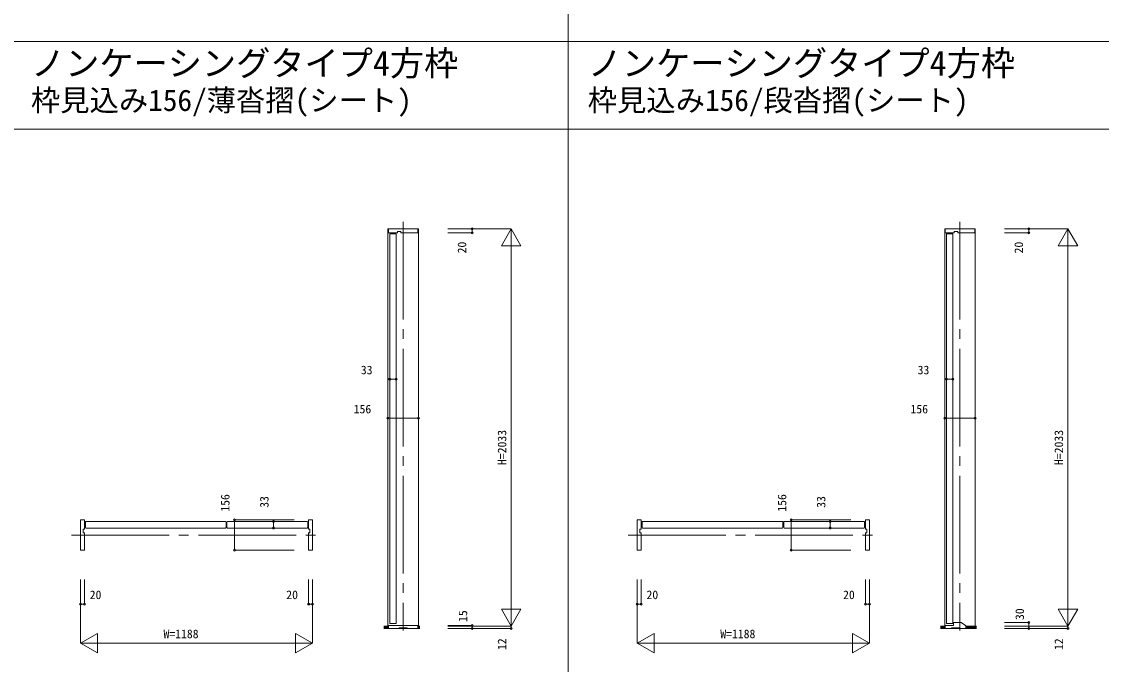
# Model space of a CAD drawing. Units: millimetres, scale not verified. Extents: x -14341 to 14341, y -10000 to 10000.
# Drawn here: x -11438 to -5911, y -6694 to -3404 of the extents above; entities that cross this region are included whole.
import ezdxf
from ezdxf.enums import TextEntityAlignment as Align

# ---------------------------------------------------------------- set-up
doc = ezdxf.new("R2010")
doc.units = ezdxf.units.MM
doc.header["$LTSCALE"] = 50
doc.linetypes.add('USER1', pattern=[13, 10, -1, 1, -1])
doc.layers.add('0-0_0', color=7, linetype='Continuous')
for name, color, linetype, lineweight in [('0-1_YKK_F1', 7, 'Continuous', 18), ('0-3_YKK_N1', 2, 'Continuous', 18), ('0-4_YKK_B1', 4, 'Continuous', 18), ('0-5_YKK_Z1', 7, 'Continuous', 18)]:
    doc.layers.add(name, color=color, linetype=linetype, lineweight=lineweight)
doc.styles.add('ＭＳ ゴシック', font='')
doc.styles.get('ＭＳ ゴシック').set_extended_font_data('MS Gothic')

msp = doc.modelspace()

# ---------------------------------------------------------------- linework, layer by layer
at = {"layer": '0-1_YKK_F1'}
for p, q in [((-8640.01, -10000), (-8640.01, 9500)), ((-14340.01, -3505), (14159.99, -3505)), ((-14340.01, -3955), (14159.99, -3955))]:
    msp.add_line(p, q, dxfattribs=at)
at = {"layer": '0-3_YKK_N1'}
for p, q in [((-9257.01, -4464.51), (-8932.01, -4464.51)), ((-9132.01, -4464.51), (-9132.01, -4484.51)), ((-8982.01, -4551.12), (-8932.01, -4464.51)), ((-8932.01, -6497.51), (-8932.01, -4464.51)), ((-8932.01, -4464.51), (-8882.01, -4551.12)), ((-6407.01, -4464.51), (-6082.01, -4464.51)), ((-6282.01, -4464.51), (-6282.01, -4484.51)), ((-6132.01, -4551.12), (-6082.01, -4464.51)), ((-6082.01, -6497.51), (-6082.01, -4464.51)), ((-6082.01, -4464.51), (-6032.01, -4551.12)), ((-9257.01, -4484.51), (-9132.01, -4484.51)), ((-6407.01, -4484.51), (-6282.01, -4484.51)), ((-8982.01, -4551.12), (-8882.01, -4551.12)), ((-6132.01, -4551.12), (-6032.01, -4551.12)), ((-9554.01, -5233.89), (-9521.01, -5233.89)), ((-6704.01, -5233.89), (-6671.01, -5233.89)), ((-9563.01, -5433.89), (-9407.01, -5433.89)), ((-6713.01, -5433.89), (-6557.01, -5433.89)), ((-10348.69, -6109.51), (-10348.69, -5953.51)), ((-10043.69, -5953.51), (-10348.69, -5953.51)), ((-10148.69, -5995.51), (-10148.69, -5962.51)), ((-7498.69, -6109.51), (-7498.69, -5953.51)), ((-7193.69, -5953.51), (-7498.69, -5953.51)), ((-7298.69, -5995.51), (-7298.69, -5962.51)), ((-10043.69, -6109.51), (-10348.69, -6109.51)), ((-7193.69, -6109.51), (-7498.69, -6109.51)), ((-11136.69, -6259.51), (-11136.69, -6584.51)), ((-11116.69, -6259.51), (-11116.69, -6384.51)), ((-9948.69, -6259.51), (-9948.69, -6584.51)), ((-8286.69, -6259.51), (-8286.69, -6584.51)), ((-8266.69, -6259.51), (-8266.69, -6384.51)), ((-7098.69, -6259.51), (-7098.69, -6584.51)), ((-11136.69, -6384.51), (-11116.69, -6384.51)), ((-8982.01, -6410.91), (-8882.01, -6410.91)), ((-8982.01, -6410.91), (-8932.01, -6497.51)), ((-8932.01, -6497.51), (-8882.01, -6410.91)), ((-8286.69, -6384.51), (-8266.69, -6384.51)), ((-6132.01, -6410.91), (-6032.01, -6410.91)), ((-6132.01, -6410.91), (-6082.01, -6497.51)), ((-6082.01, -6497.51), (-6032.01, -6410.91)), ((-9257.01, -6494.51), (-9132.01, -6494.51)), ((-9257.01, -6497.51), (-8932.01, -6497.51)), ((-9257.01, -6509.51), (-8932.01, -6509.51)), ((-9132.01, -6494.51), (-9132.01, -6509.51)), ((-8932.01, -6497.51), (-8932.01, -6509.51)), ((-6407.01, -6479.51), (-6282.01, -6479.51)), ((-6407.01, -6497.51), (-6082.01, -6497.51)), ((-6407.01, -6509.51), (-6082.01, -6509.51)), ((-6282.01, -6479.51), (-6282.01, -6509.51)), ((-6082.01, -6497.51), (-6082.01, -6509.51)), ((-11136.69, -6584.51), (-11050.09, -6534.51)), ((-11050.09, -6534.51), (-11050.09, -6634.51)), ((-10035.29, -6534.51), (-10035.29, -6634.51)), ((-10035.29, -6534.51), (-9948.69, -6584.51)), ((-8286.69, -6584.51), (-8200.09, -6534.51)), ((-8200.09, -6534.51), (-8200.09, -6634.51)), ((-7185.29, -6534.51), (-7185.29, -6634.51)), ((-7185.29, -6534.51), (-7098.69, -6584.51)), ((-11136.69, -6584.51), (-9948.69, -6584.51)), ((-11136.69, -6584.51), (-11050.09, -6634.51)), ((-10035.29, -6634.51), (-9948.69, -6584.51)), ((-8286.69, -6584.51), (-7098.69, -6584.51)), ((-8286.69, -6584.51), (-8200.09, -6634.51)), ((-7185.29, -6634.51), (-7098.69, -6584.51))]:
    msp.add_line(p, q, dxfattribs=at)
for points in [[(-9968.69, -6259.51), (-9968.69, -6384.51), (-9948.69, -6384.51)], [(-7118.69, -6259.51), (-7118.69, -6384.51), (-7098.69, -6384.51)]]:
    msp.add_lwpolyline(points, dxfattribs=at)
for centre in [(-9132.01, -4464.51), (-6282.01, -4464.51), (-9132.01, -4484.51), (-6282.01, -4484.51), (-9554.01, -5233.89), (-9521.01, -5233.89), (-6704.01, -5233.89), (-6671.01, -5233.89), (-9563.01, -5433.89), (-9407.01, -5433.89), (-6713.01, -5433.89), (-6557.01, -5433.89), (-10348.69, -5953.51), (-10148.69, -5962.51), (-7498.69, -5953.51), (-7298.69, -5962.51), (-10148.69, -5995.51), (-7298.69, -5995.51), (-10348.69, -6109.51), (-7498.69, -6109.51), (-11136.69, -6384.51), (-11116.69, -6384.51), (-9968.69, -6384.51), (-9948.69, -6384.51), (-8286.69, -6384.51), (-8266.69, -6384.51), (-7118.69, -6384.51), (-7098.69, -6384.51), (-9132.01, -6494.51), (-9132.01, -6509.51), (-8932.01, -6509.51), (-6282.01, -6479.51), (-6282.01, -6509.51), (-6082.01, -6509.51)]:
    msp.add_circle(centre, 5, dxfattribs=at)
at = {"layer": '0-4_YKK_B1'}
for p, q in [((-9563.01, -4464.51), (-9563.01, -6497.51)), ((-9563.01, -4464.51), (-9407.01, -4464.51)), ((-9409.51, -4464.51), (-9407.01, -4464.51)), ((-9407.01, -4464.51), (-9407.01, -6497.51)), ((-6713.01, -4464.51), (-6713.01, -6497.51)), ((-6713.01, -4464.51), (-6557.01, -4464.51)), ((-6559.51, -4464.51), (-6557.01, -4464.51)), ((-6557.01, -4464.51), (-6557.01, -6497.51)), ((-9496.51, -4484.51), (-9411.51, -4484.51)), ((-6646.51, -4484.51), (-6561.51, -4484.51)), ((-11111.69, -5964.51), (-11109.69, -5962.51)), ((-11111.69, -5993.51), (-11111.69, -5964.51)), ((-10391.69, -5964.51), (-10393.69, -5962.51)), ((-10391.69, -5993.51), (-10391.69, -5964.51)), ((-10386.69, -5964.51), (-10384.69, -5962.51)), ((-10386.69, -5993.51), (-10386.69, -5964.51)), ((-9973.69, -5964.51), (-9975.69, -5962.51)), ((-9973.69, -5993.51), (-9973.69, -5964.51)), ((-8261.69, -5964.51), (-8259.69, -5962.51)), ((-8261.69, -5993.51), (-8261.69, -5964.51)), ((-7541.69, -5964.51), (-7543.69, -5962.51)), ((-7541.69, -5993.51), (-7541.69, -5964.51)), ((-7536.69, -5964.51), (-7534.69, -5962.51)), ((-7536.69, -5993.51), (-7536.69, -5964.51)), ((-7123.69, -5964.51), (-7125.69, -5962.51)), ((-7123.69, -5993.51), (-7123.69, -5964.51)), ((-11116.69, -6020.01), (-11116.69, -6107.51)), ((-11111.69, -5993.51), (-11109.69, -5995.51)), ((-10391.69, -5993.51), (-10393.69, -5995.51)), ((-10386.69, -5993.51), (-10384.69, -5995.51)), ((-9973.69, -5993.51), (-9975.69, -5995.51)), ((-9968.69, -6020.01), (-9968.69, -6107.51)), ((-9968.69, -6020.01), (-9968.69, -6107.51)), ((-8266.69, -6020.01), (-8266.69, -6107.51)), ((-8261.69, -5993.51), (-8259.69, -5995.51)), ((-7541.69, -5993.51), (-7543.69, -5995.51)), ((-7536.69, -5993.51), (-7534.69, -5995.51)), ((-7123.69, -5993.51), (-7125.69, -5995.51)), ((-7118.69, -6020.01), (-7118.69, -6107.51)), ((-7118.69, -6020.01), (-7118.69, -6107.51)), ((-9554.01, -6483.51), (-9521.01, -6483.51)), ((-6704.01, -6483.51), (-6671.01, -6483.51))]:
    msp.add_line(p, q, dxfattribs=at)
for points in [[(-9409.51, -4482.51), (-9409.51, -4464.51), (-9560.51, -4464.51), (-9560.51, -4482.51)], [(-6559.51, -4482.51), (-6559.51, -4464.51), (-6710.51, -4464.51), (-6710.51, -4482.51)], [(-9558.51, -4484.51), (-9514.51, -4484.51), (-9514.51, -4478.01), (-9496.51, -4478.01), (-9496.51, -4484.51)], [(-9554.01, -6483.51), (-9554.01, -4489.51), (-9521.01, -4489.51), (-9521.01, -6483.51)], [(-6708.51, -4484.51), (-6664.51, -4484.51), (-6664.51, -4478.01), (-6646.51, -4478.01), (-6646.51, -4484.51)], [(-6704.01, -6483.51), (-6704.01, -4489.51), (-6671.01, -4489.51), (-6671.01, -6483.51)], [(-11118.69, -6109.51), (-11136.69, -6109.51), (-11136.69, -5953.51), (-11118.69, -5953.51)], [(-11116.69, -5955.51), (-11116.69, -6002.01), (-11123.19, -6002.01), (-11123.19, -6020.01), (-11116.69, -6020.01)], [(-10393.69, -5962.51), (-11016.39, -5962.51), (-11109.69, -5962.51)], [(-10384.69, -5962.51), (-10037.5, -5962.51), (-9975.69, -5962.51)], [(-9968.69, -5955.51), (-9968.69, -6002.01), (-9962.19, -6002.01), (-9962.19, -6020.01), (-9968.69, -6020.01)], [(-9966.69, -6109.51), (-9948.69, -6109.51), (-9948.69, -5953.51), (-9966.69, -5953.51)], [(-8268.69, -6109.51), (-8286.69, -6109.51), (-8286.69, -5953.51), (-8268.69, -5953.51)], [(-8266.69, -5955.51), (-8266.69, -6002.01), (-8273.19, -6002.01), (-8273.19, -6020.01), (-8266.69, -6020.01)], [(-7543.69, -5962.51), (-8166.39, -5962.51), (-8259.69, -5962.51)], [(-7534.69, -5962.51), (-7187.5, -5962.51), (-7125.69, -5962.51)], [(-7118.69, -5955.51), (-7118.69, -6002.01), (-7112.19, -6002.01), (-7112.19, -6020.01), (-7118.69, -6020.01)], [(-7116.69, -6109.51), (-7098.69, -6109.51), (-7098.69, -5953.51), (-7116.69, -5953.51)], [(-10393.69, -5995.51), (-11016.39, -5995.51), (-11109.69, -5995.51)], [(-10384.69, -5995.51), (-10037.5, -5995.51), (-9975.69, -5995.51)], [(-7543.69, -5995.51), (-8166.39, -5995.51), (-8259.69, -5995.51)], [(-7534.69, -5995.51), (-7187.5, -5995.51), (-7125.69, -5995.51)]]:
    msp.add_lwpolyline(points, dxfattribs=at)
for centre, start, end in [((-9558.51, -4482.51), 180, 270), ((-9411.51, -4482.51), 270, 0), ((-6708.51, -4482.51), 180, 270), ((-6561.51, -4482.51), 270, 0), ((-11118.69, -5955.51), 0, 90), ((-9966.69, -5955.51), 90, 180), ((-8268.69, -5955.51), 0, 90), ((-7116.69, -5955.51), 90, 180), ((-11118.69, -6107.51), 270, 0), ((-9966.69, -6107.51), 180, 270), ((-8268.69, -6107.51), 270, 0), ((-7116.69, -6107.51), 180, 270)]:
    msp.add_arc(centre, 2, start, end, dxfattribs=at)
at = {"layer": '0-5_YKK_Z1', "linetype": 'USER1'}
for p, q in [((-9485.01, -4427.9), (-9485.01, -6520.77)), ((-6635.01, -4427.9), (-6635.01, -6520.77)), ((-11183.16, -6031.52), (-9909.27, -6031.52)), ((-8333.16, -6031.52), (-7059.27, -6031.52))]:
    msp.add_line(p, q, dxfattribs=at)
at = {"layer": '0-5_YKK_Z1'}
for p, q in [((-9584.5, -6497.51), (-9560.51, -6497.51)), ((-9584.5, -6499.91), (-9560.51, -6499.91)), ((-9584.5, -6502.31), (-9560.51, -6502.31)), ((-9584.5, -6504.71), (-9560.51, -6504.71)), ((-9584.5, -6507.11), (-9560.51, -6507.11)), ((-9584.5, -6509.51), (-9399.89, -6509.51)), ((-9558.51, -6494.51), (-9411.51, -6494.51)), ((-9409.51, -6497.51), (-9399.89, -6497.51)), ((-9409.51, -6499.91), (-9399.89, -6499.91)), ((-9409.51, -6502.31), (-9399.89, -6502.31)), ((-9409.51, -6504.71), (-9399.89, -6504.71)), ((-9409.51, -6507.11), (-9399.89, -6507.11)), ((-6734.5, -6497.51), (-6710.51, -6497.51)), ((-6734.5, -6499.91), (-6710.51, -6499.91)), ((-6734.5, -6502.31), (-6710.51, -6502.31)), ((-6734.5, -6504.71), (-6710.51, -6504.71)), ((-6734.5, -6507.11), (-6710.51, -6507.11)), ((-6734.5, -6509.51), (-6549.89, -6509.51)), ((-6670.01, -6494.51), (-6708.51, -6494.51)), ((-6668.01, -6481.51), (-6668.01, -6492.51)), ((-6630.08, -6479.51), (-6666.01, -6479.51)), ((-6606.45, -6493.93), (-6629.02, -6479.82)), ((-6605.51, -6497.51), (-6549.89, -6497.51)), ((-6605.51, -6499.91), (-6549.89, -6499.91)), ((-6605.51, -6502.31), (-6549.89, -6502.31)), ((-6605.51, -6504.71), (-6549.89, -6504.71)), ((-6605.51, -6507.11), (-6549.89, -6507.11))]:
    msp.add_line(p, q, dxfattribs=at)
for points in [[(-9409.51, -6496.51), (-9409.51, -6509.51), (-9442.51, -6509.51), (-9465.01, -6509.51), (-9465.01, -6506.51), (-9505.01, -6506.51), (-9505.01, -6509.51), (-9527.51, -6509.51), (-9560.51, -6509.51), (-9560.51, -6496.51)], [(-6710.51, -6496.51), (-6710.51, -6509.51), (-6700.51, -6509.51), (-6678.01, -6509.51), (-6678.01, -6506.51), (-6638.01, -6506.51), (-6638.01, -6509.51), (-6615.51, -6509.51), (-6605.51, -6509.51), (-6605.51, -6495.62)]]:
    msp.add_lwpolyline(points, dxfattribs=at)
for centre, start, end in [((-9558.51, -6496.51), 90, 180), ((-9411.51, -6496.51), 0, 90), ((-6708.51, -6496.51), 90, 180), ((-6670.01, -6492.51), 270, 0), ((-6666.01, -6481.51), 90, 180), ((-6630.08, -6481.51), 57.99462, 90), ((-6607.51, -6495.62), 0, 57.99462)]:
    msp.add_arc(centre, 2, start, end, dxfattribs=at)

# ---------------------------------------------------------------- texts
at = {"layer": '0-0_0', "style": 'ＭＳ ゴシック'}
for s, height, p in [('ノンケーシングタイプ4方枠', 128.3, (-11390.08, -3719.37)), ('ノンケーシングタイプ4方枠', 128.3, (-8540.15, -3719.37)), ('枠見込み156/薄沓摺(シート)', 110, (-11390.08, -3894.37)), ('枠見込み156/段沓摺(シート)', 110, (-8540.15, -3894.37))]:
    msp.add_text(s, height=height, dxfattribs=at).set_placement(p, align=Align.BOTTOM_LEFT)
at = {"layer": '0-3_YKK_N1', "color": 7, "style": 'ＭＳ ゴシック'}
for s, p in [('20', (-9148.88, -4590.05)), ('20', (-6298.88, -4590.05)), ('H=2033', (-8944.01, -5672.98)), ('H=2033', (-6094.01, -5672.98)), ('156', (-10360.69, -5911.94)), ('33', (-10160.69, -5891.94)), ('156', (-7510.69, -5911.94)), ('33', (-7310.69, -5891.94)), ('30', (-6294.01, -6466.36)), ('15', (-9144.01, -6476.36)), ('12', (-8944.01, -6620.17)), ('12', (-6094.01, -6620.17))]:
    msp.add_text(s, height=43.99, rotation=90, dxfattribs=at).set_placement(p, align=Align.BOTTOM_LEFT)
for s, p in [('33', (-9701.6, -5221.89)), ('33', (-6851.6, -5221.89)), ('156', (-9738.18, -5421.89)), ('156', (-6888.18, -5421.89)), ('20', (-11089.37, -6372.51)), ('20', (-10083.28, -6372.51)), ('20', (-8239.37, -6372.51)), ('20', (-7233.28, -6372.51)), ('W=1188', (-10711.69, -6572.51)), ('W=1188', (-7861.69, -6572.51))]:
    msp.add_text(s, height=43.99, dxfattribs=at).set_placement(p, align=Align.BOTTOM_LEFT)

doc.saveas('drawing.dxf')
